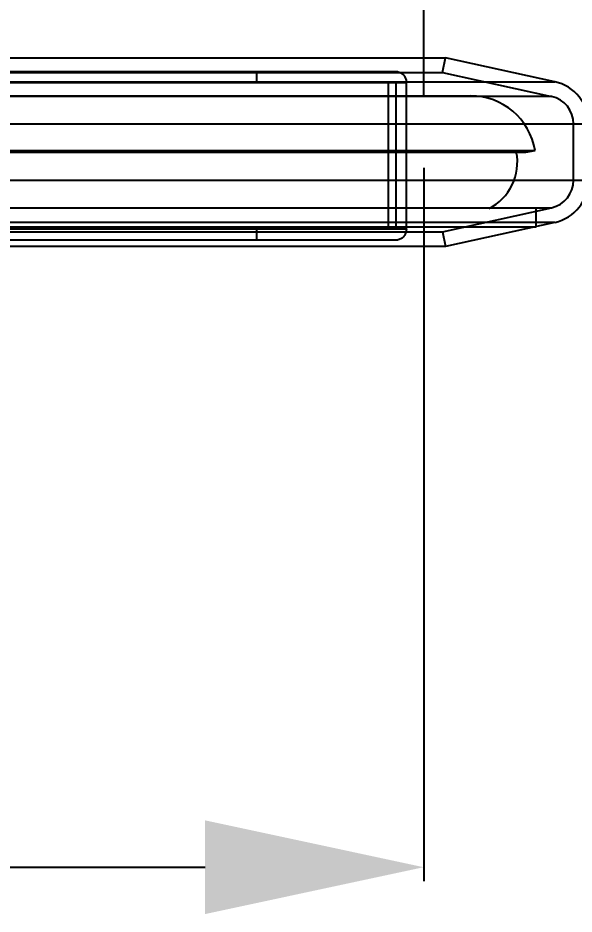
# Model space of a CAD drawing. Header units: millimetres. Extents: x 330 to 5284, y -2489 to 1657.
# Drawn here: x 1011.7 to 1071.1, y 739.4 to 835 of the extents above; entities that cross this region are included whole.
import ezdxf

# ---------------------------------------------------------------- set-up
doc = ezdxf.new("R2010")
doc.units = ezdxf.units.MM
doc.header["$LTSCALE"] = 154
doc.header["$PDMODE"] = 3
doc.header["$PDSIZE"] = 8
doc.layers.get('0').update_dxf_attribs({"linetype": 'CONTINUOUS'})
doc.layers.get('Defpoints').update_dxf_attribs({"linetype": 'CONTINUOUS'})
doc.layers.add('02___PRT_ALL_AXES', color=7, linetype='CONTINUOUS')
doc.layers.add('MIXEDCOLOR', color=7, linetype='CONTINUOUS')
doc.styles.get("Standard").update_dxf_attribs({"font": 'calibri.ttf'})
doc.dimstyles.new('DIMSTYLE_3', dxfattribs={"dimtxt": 23.333333, "dimasz": 23.333333, "dimexe": 1.5, "dimexo": 1, "dimgap": 0.875, "dimtad": 1, "dimdsep": 46, "dimtxsty": 'Standard', "dimblk": '_FILLED', "dimblk1": '_FILLED', "dimblk2": '_FILLED', "dimcen": 0.09, "dimazin": 2, "dimtp": 0.01, "dimtm": 0.01, "dimtfac": 1, "dimtofl": 0, "dimtmove": 0, "dimatfit": 3, "dimldrblk": '_FILLED', "dimfxl": 1, "dimtolj": 1, "dimarcsym": 0})

# ---------------------------------------------------------------- blocks, each defined once
blk = doc.blocks.new('_FILLED')
at = {"color": 0, "linetype": 'ByBlock'}
blk.add_solid([(0, 0), (-1, 0.2143), (-1, -0.2143)], dxfattribs=at)
blk = doc.blocks.new('*D16')
at = {"color": 0, "linetype": 'Continuous', "lineweight": -2}
for p, q in [((855.002, 819.037), (855.002, 742.91)), ((1055.002, 819.037), (1055.002, 742.91)), ((878.336, 744.41), (1031.669, 744.41))]:
    blk.add_line(p, q, dxfattribs=at)
at = {"layer": 'Defpoints', "color": 0}
for p in [(855.002, 820.037), (1055.002, 820.037), (1055.002, 744.41)]:
    blk.add_point(p, dxfattribs=at)
at = {"color": 0, "linetype": 'ByBlock', "lineweight": -2, "xscale": 23.3333333333, "yscale": 23.3333333333, "zscale": 23.3333333333, "rotation": 180}
blk.add_blockref('_FILLED', (855.002, 744.41), dxfattribs=at)
at = {"color": 0, "linetype": 'ByBlock', "lineweight": -2, "xscale": 23.3333333333, "yscale": 23.3333333333, "zscale": 23.3333333333}
blk.add_blockref('_FILLED', (1055.002, 744.41), dxfattribs=at)
at = {"color": 0, "insert": (970.558, 776.396), "char_height": 23.3333, "attachment_point": 2, "line_spacing_factor": 0.9}
blk.add_mtext('\\A1;%%c200', dxfattribs=at)

msp = doc.modelspace()

# ---------------------------------------------------------------- linework, layer by layer
at = {"linetype": 'Continuous'}
for p, q in [((1067.002, 814.703), (963.256, 814.703)), ((1067.002, 812.703), (1067.002, 814.703)), ((1067.002, 812.703), (843.002, 812.703))]:
    msp.add_line(p, q, dxfattribs=at)
msp.add_arc((1059.502, 819.603), 5.5, 296.53802, 11.56954, dxfattribs=at)
at = {"layer": '02___PRT_ALL_AXES', "linetype": 'Continuous'}
for p, q in [((1055.002, 826.703), (1055.002, 839.703)), ((972.502, 826.703), (1060.002, 826.703)), ((972.502, 820.87), (1066.905, 820.87)), ((972.502, 820.703), (1065.919, 820.703)), ((1065.919, 820.703), (1066.905, 820.87))]:
    msp.add_line(p, q, dxfattribs=at)
msp.add_arc((1060.002, 819.703), 7, 9.59407, 90, dxfattribs=at)
at = {"layer": 'MIXEDCOLOR', "linetype": 'Continuous'}
for p, q in [((958.574, 830.766), (1057.346, 830.766)), ((1057.002, 829.203), (1057.346, 830.766)), ((1068.991, 828.204), (1057.346, 830.766)), ((958.562, 829.203), (1057.002, 829.203)), ((970.17, 829.298), (1052.018, 829.298)), ((1037.149, 829.298), (1037.149, 828.098)), ((1057.003, 829.203), (1068.647, 826.641)), ((958.98, 828.204), (1068.991, 828.204)), ((1053.153, 828.098), (970.535, 828.098)), ((1051.256, 812.498), (1051.256, 828.098)), ((1052.019, 828.098), (1052.019, 812.475)), ((1053.153, 812.498), (1053.153, 828.098)), ((1068.647, 826.641), (958.968, 826.641)), ((959.051, 823.711), (1072.602, 823.711)), ((1071.002, 817.695), (1071.002, 823.711)), ((959.051, 817.695), (1072.602, 817.695)), ((958.968, 814.765), (1068.647, 814.765)), ((1057.003, 812.203), (1068.647, 814.765)), ((1068.991, 813.202), (958.98, 813.202)), ((1068.991, 813.202), (1057.346, 810.641)), ((958.562, 812.203), (1057.003, 812.203)), ((968.524, 812.498), (1053.153, 812.498)), ((1037.149, 812.498), (1037.149, 811.298)), ((1049.351, 812.475), (1049.351, 812.498)), ((1052.019, 812.475), (1049.351, 812.475)), ((1051.263, 812.475), (1051.263, 812.498)), ((1057.002, 812.203), (1057.346, 810.641)), ((1052.018, 811.298), (970.17, 811.298)), ((1057.346, 810.641), (958.574, 810.641))]:
    msp.add_line(p, q, dxfattribs=at)
for centre, radius, start, end in [((1068.002, 823.711), 4.6, 0, 77.58926), ((1068.002, 823.711), 3, 0, 77.58753), ((1068.002, 817.695), 3, 282.41247, 0), ((1068.002, 817.695), 4.6, 282.41074, 0)]:
    msp.add_arc(centre, radius, start, end, dxfattribs=at)
for points, knots in [([(1052.018, 829.298), (1052.142, 829.298), (1052.388, 829.258), (1052.714, 829.079), (1052.963, 828.806), (1053.118, 828.469), (1053.153, 828.221), (1053.153, 828.098)], [0, 0, 0, 0, 0.202355, 0.400077, 0.597629, 0.797953, 1, 1, 1, 1]), ([(1053.153, 812.498), (1053.153, 812.375), (1053.118, 812.128), (1052.963, 811.79), (1052.714, 811.517), (1052.388, 811.338), (1052.142, 811.298), (1052.018, 811.298)], [0, 0, 0, 0, 0.202199, 0.402336, 0.600364, 0.797788, 1, 1, 1, 1])]:
    msp.add_open_spline(points, degree=3, knots=knots, dxfattribs=at)

# ---------------------------------------------------------------- dimensions: what is measured, and where the dimension line sits
at = {"linetype": 'Continuous'}
dim = msp.add_linear_dim(base=(1055.002, 744.41), p1=(855.002, 820.037), p2=(1055.002, 820.037), text='%%c<>', dimstyle='DIMSTYLE_3', dxfattribs=at)
dim.commit()
dim.dimension.update_dxf_attribs({"geometry": '*D16', "text_midpoint": (970.558, 744.41), "dimtype": 160})

doc.saveas('drawing.dxf')
